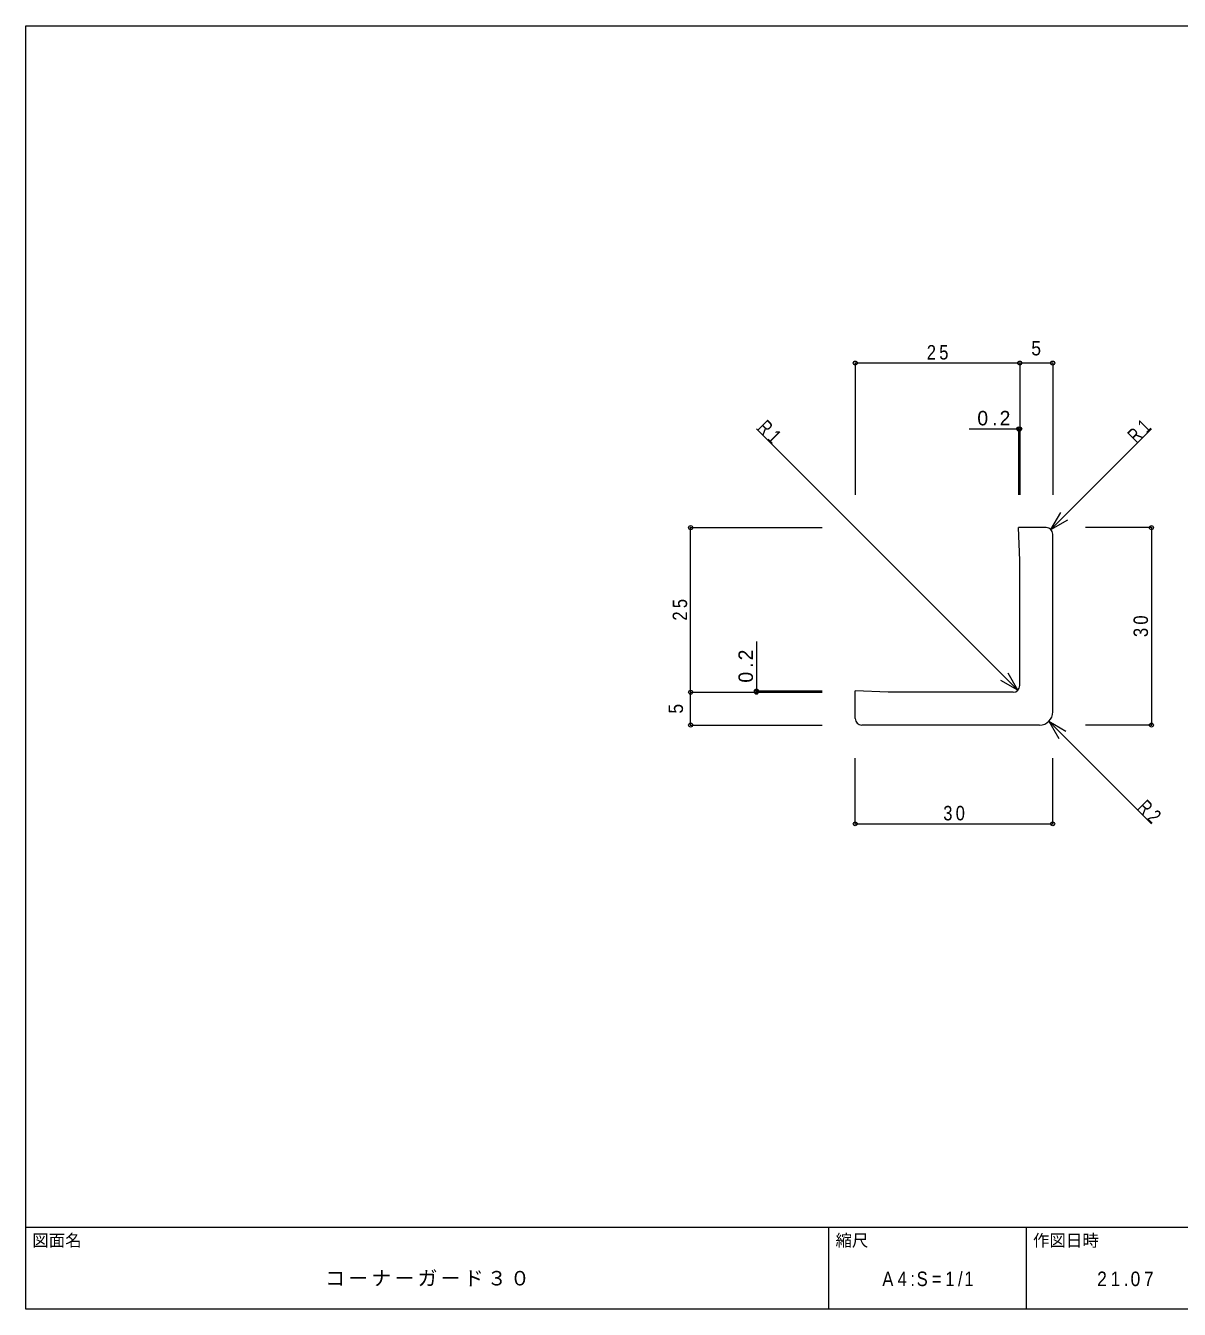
# Model space of a CAD drawing. Units: millimetres on the paper. Extents: x -141 to 141, y -98 to 98.
# Drawn here: x -141 to 34.2, y -97.5 to 97.5 of the extents above; entities that cross this region are included whole.
import ezdxf
from ezdxf.enums import TextEntityAlignment as Align

# ---------------------------------------------------------------- set-up
doc = ezdxf.new("R2010")
doc.units = ezdxf.units.MM
doc.header["$PDMODE"] = 32
doc.header["$PDSIZE"] = 0.6
for name, color, linetype, lineweight in [('0-0_ＫＢ製品', 2, 'Continuous', 9), ('0-3_寸法', 4, 'Continuous', 9), ('0-4_引出線字', 4, 'Continuous', 9), ('F-0_図面枠', 5, 'Continuous', 9), ('F-5_F-5ﾚｲﾔ', 7, 'Continuous', 9)]:
    doc.layers.add(name, color=color, linetype=linetype, lineweight=lineweight)
doc.styles.add('HGｺﾞｼｯｸM', font='')
doc.styles.get('HGｺﾞｼｯｸM').set_extended_font_data('HGｺﾞｼｯｸM')

msp = doc.modelspace()

# ---------------------------------------------------------------- linework, layer by layer
at = {"layer": '0-0_ＫＢ製品'}
for p, q in [((14, 21.25), (9.8, 21.25)), ((10, 16.25), (9.8, 21.25)), ((15, -6.75), (15, 20.25)), ((10, -2.75), (10, 16.25)), ((-15, -7.75), (-15, -3.55)), ((-10, -3.75), (-15, -3.55)), ((9, -3.75), (-10, -3.75)), ((13, -8.75), (-14, -8.75))]:
    msp.add_line(p, q, dxfattribs=at)
for centre, radius, start, end in [((14, 20.25), 1, 0, 90), ((9, -2.75), 1, 270, 0), ((-14, -7.75), 1, 180, 270), ((13, -6.75), 2, 270, 0)]:
    msp.add_arc(centre, radius, start, end, dxfattribs=at)
at = {"layer": '0-3_寸法'}
for p, q in [((10, 46.25), (-15, 46.25)), ((-15, 46.25), (-15, 26.25)), ((15, 46.25), (10, 46.25)), ((10, 46.25), (10, 36.25)), ((15, 46.25), (15, 26.25)), ((2.3, 36.25), (10, 36.25)), ((9.8, 36.25), (9.8, 26.25)), ((10, 36.25), (10, 26.25)), ((-40, -3.75), (-40, 21.25)), ((-40, 21.25), (-20, 21.25)), ((30, 21.25), (20, 21.25)), ((30, 21.25), (30, -8.75)), ((-30, 3.95), (-30, -3.75)), ((-40, -8.75), (-40, -3.75)), ((-40, -3.75), (-30, -3.75)), ((-30, -3.55), (-20, -3.55)), ((-30, -3.75), (-20, -3.75)), ((-40, -8.75), (-20, -8.75)), ((30, -8.75), (20, -8.75)), ((-15, -23.75), (-15, -13.75)), ((15, -23.75), (15, -13.75)), ((-15, -23.75), (15, -23.75))]:
    msp.add_line(p, q, dxfattribs=at)
for p in [(-15, 46.25), (10, 46.25), (15, 46.25), (9.8, 36.25), (10, 36.25), (-40, 21.25), (30, 21.25), (-40, -3.75), (-30, -3.55), (-30, -3.75), (-40, -8.75), (30, -8.75), (-15, -23.75), (15, -23.75)]:
    msp.add_point(p, dxfattribs=at)
at = {"layer": '0-4_引出線字'}
for p, q in [((9.707, -3.457), (-30, 36.25)), ((14.707, 20.957), (30, 36.25)), ((14.707, 20.957), (16.207, 23.555)), ((14.707, 20.957), (17.305, 22.457)), ((9.707, -3.457), (8.207, -0.859)), ((9.707, -3.457), (7.109, -1.957)), ((14.414, -8.164), (17.012, -9.664)), ((14.414, -8.164), (15.914, -10.762)), ((14.414, -8.164), (30, -23.75))]:
    msp.add_line(p, q, dxfattribs=at)
at = {"layer": 'F-0_図面枠'}
for p, q in [((-141, 97.5), (141, 97.5)), ((-141, -97.5), (-141, 97.5)), ((-141, -85), (141, -85)), ((-19, -97.5), (-19, -85)), ((11, -97.5), (11, -85)), ((141, -97.5), (-141, -97.5))]:
    msp.add_line(p, q, dxfattribs=at)

# ---------------------------------------------------------------- texts
at = {"layer": '0-3_寸法', "color": 7, "style": 'HGｺﾞｼｯｸM', "width": 0.9}
msp.add_text('5', height=2.199, dxfattribs=at).set_placement((11.75, 46.75), align=Align.BOTTOM_LEFT)
msp.add_text('5', height=2.199, rotation=90, dxfattribs=at).set_placement((-40.5, -7), align=Align.BOTTOM_LEFT)
at = {"layer": '0-3_寸法', "color": 7, "char_height": 2.199, "attachment_point": 7, "style": 'HGｺﾞｼｯｸM'}
for s, insert in [('\\T1.36;\\W0.85;25', (-4.125, 46.75)), ('\\T1.38;0.2', (3.55, 36.75)), ('\\T1.36;\\W0.85;30', (-1.625, -23.25))]:
    msp.add_mtext(s, dxfattribs=dict(at, insert=insert))
at = {"layer": '0-3_寸法', "color": 7, "char_height": 2.199, "attachment_point": 7, "rotation": 90, "style": 'HGｺﾞｼｯｸM'}
for s, insert in [('\\T1.36;\\W0.85;25', (-40.5, 7.125)), ('\\T1.36;\\W0.85;30', (29.5, 4.625)), ('\\T1.38;0.2', (-30.5, -2.3))]:
    msp.add_mtext(s, dxfattribs=dict(at, insert=insert))
at = {"layer": '0-4_引出線字', "color": 7, "char_height": 2.199, "attachment_point": 7, "style": 'HGｺﾞｼｯｸM'}
for s, insert, rotation in [('\\T1.36;\\W0.75;R1', (-30, 36.25), 315), ('\\T1.36;\\W0.75;R1', (27.702, 33.952), 45), ('\\T1.36;\\W0.75;R2', (27.702, -21.452), 315)]:
    msp.add_mtext(s, dxfattribs=dict(at, insert=insert, rotation=rotation))
at = {"layer": 'F-0_図面枠', "color": 7, "style": 'HGｺﾞｼｯｸM'}
msp.add_text('図面名', height=1.833, dxfattribs=at).set_placement((-140, -88.5), align=Align.BOTTOM_LEFT)
at = {"layer": 'F-5_F-5ﾚｲﾔ', "style": 'HGｺﾞｼｯｸM'}
for s, p in [('縮尺', (-18, -88.5)), ('作図日時', (12, -88.5))]:
    msp.add_text(s, height=1.833, dxfattribs=at).set_placement(p, align=Align.BOTTOM_LEFT)
at = {"layer": 'F-5_F-5ﾚｲﾔ', "char_height": 2.199, "attachment_point": 7, "style": 'HGｺﾞｼｯｸM'}
for s, insert in [('\\T1.17;コーナーガード３０', (-95.5, -94)), ('\\T1.39;\\W0.85;A4:S=1/1', (-10.875, -94)), ('\\T1.38;\\W0.9;21.07', (21.75, -94))]:
    msp.add_mtext(s, dxfattribs=dict(at, insert=insert))

doc.saveas('drawing.dxf')
